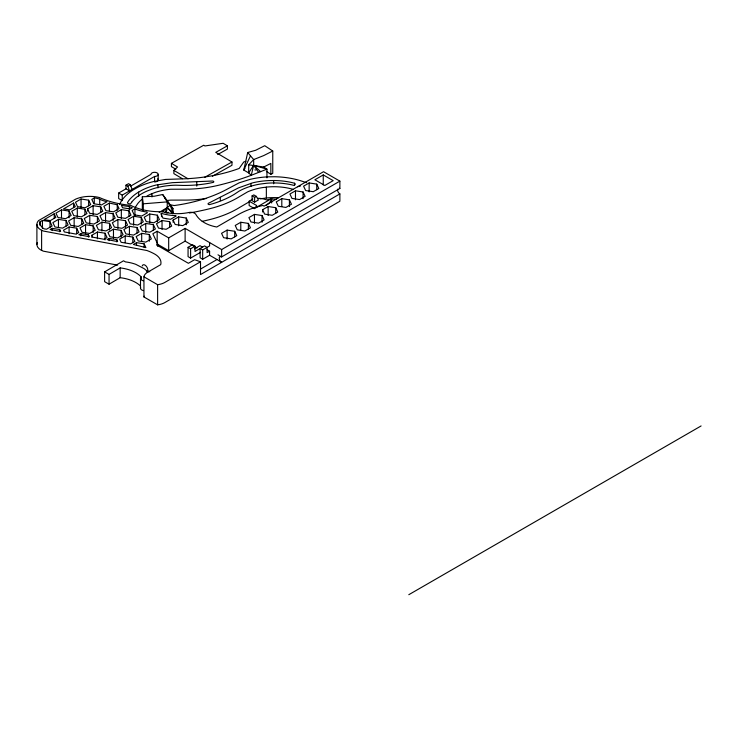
<?xml version="1.0" encoding="UTF-8"?>
<svg xmlns="http://www.w3.org/2000/svg" width="738" height="738" viewBox="0 0 738 738"><rect width="100%" height="100%" fill="white"/><g stroke="black" fill="none" stroke-linecap="round" stroke-linejoin="round"><path stroke-width="1.11" d="M157.738 246.344L157.738 244.213L152.858 233.752L157.166 231.252L168.679 237.876L185.118 228.365L221.631 249.564L339.877 181.124L323.539 171.714L264.075 206.142L262.931 205.478A71.697 41.393 0 0 0 237.608 214.952L216.778 227.009C208.577 225.551 199.758 221.704 195.635 214.085A5.332 3.081 0 0 0 188.467 212.59A33.92 19.585 0 0 1 162.314 211.668A43.69 25.23 0 0 1 130.598 205.33A68.21 39.382 0 0 1 99.482 197.563A23.515 13.579 0 0 0 75.645 199.14L38.524 220.625A13.635 7.869 0 0 0 40.636 229.758L43.265 231.012L146.927 250.514L149.796 251.649A69.39 40.064 0 0 1 153.845 253.595A21.024 12.14 0 0 1 160.7 264.656L147.111 272.534A12.74 7.352 0 0 0 143.947 276.824L143.947 296.962L157.618 304.84A15.129 8.736 0 0 0 164.473 302.774L339.877 201.262L339.877 193.909A3.33 1.928 59.9 0 1 337.598 189.177M157.166 231.252L157.166 244.038L168.679 250.662L168.679 237.876M217.692 154.537L227.405 149.085L227.405 145.82L223.144 143.292L204.943 145.949L203.725 145.229L171.419 163.356L171.419 166.622L175.801 169.223M171.419 163.356L177.554 167L173.864 170.377L173.864 173.642L182.387 178.707M209.592 242.461L209.592 245.948L202.673 249.951L202.673 259.25L200.127 257.783L200.127 248.485L202.673 249.951M227.405 145.82L215.745 152.369L231.972 162L231.972 165.266L212.396 176.253M266.39 171.364L270.846 174.316L272.756 173.356L272.756 151.022L263.715 155.58L253.669 159.565L248.724 164.805L248.66 172.895L251.271 175.284L266.944 169.159L266.944 177.867M166.188 213.107L167.231 207.618L167.231 201.889L162.683 194.509L154.297 196.234L142.333 196.788L142.333 210.182M247.7 152.526L243.771 170.054L248.66 172.895L253.669 165.284L253.669 159.565L247.7 152.526L255.699 150.266L264.739 145.709L272.756 151.022M164.998 212.645L167.231 207.618L170.1 205.229L167.231 201.889L143.31 203.808L142.333 196.788M119.621 204.472L120.589 202.387A59.224 34.197 0 0 1 133.163 189.924L137.646 187.378A59.224 34.197 0 0 1 153.522 181.566L165.515 179.435L180.164 178.937A116.392 67.195 0 0 0 239.186 168.439L243.798 161.936L245.939 161.327M250.496 155.819L243.771 170.054L244.896 168.31M135.285 207.332L137.646 203.716A43.348 25.027 0 0 1 142.434 199.011M271.676 202.987L271.612 198.577A7.481 4.317 0 0 0 271.086 199.444L270.717 200.635A16.07 9.28 0 0 1 266.27 205.275M162.277 211.861L167.231 207.618L173.07 212.581L172.96 208.577L162.683 194.509M167.277 212.885L168.172 212.286M159.15 212.406L167.231 207.618L172.821 213.789M140.46 285.957A30.682 17.712 0 0 0 120.156 277.7L109.058 284.204L104.612 281.667L104.612 271.879L123.523 260.791L125.423 261.879A32.629 18.837 0 0 1 135.7 264.287L143.984 268.558A32.629 18.837 0 0 1 147.904 272.193M109.058 284.204L109.058 274.407L120.156 267.903A30.682 17.712 0 0 1 141.198 276.916M253.872 208.245L249.149 205.551L249.149 201.197L252.83 199.048M254.167 208.725L271.676 198.513M39.935 221.907L42.435 220.459L50.036 221.621L52.084 226.012L46.531 229.223L44.151 228.863A15.673 9.05 0 0 1 39.935 221.907L39.935 225.256M54.206 213.808L44.123 219.647L50.322 220.597L55.876 217.387L54.206 213.808L54.206 218.282M61.494 209.915L55.94 213.134L57.988 217.516L65.59 218.688L71.143 215.468L69.095 211.086L61.494 209.915L61.494 217.747M73.615 203.07L63.533 208.909L69.732 209.86L75.285 206.649L73.615 203.07L73.615 207.544M81.051 199.011L75.488 202.23L77.536 206.612L85.138 207.784L90.691 204.574L88.643 200.183L81.051 199.011L81.051 207.968M94.279 197.969L91.807 199.398L93.855 203.78L101.457 204.952L107.01 201.732A25.609 14.788 0 0 1 100.239 199.472L99.316 199.057A10.913 6.301 0 0 0 94.279 197.969L94.279 203.559M77.305 208.07L71.752 211.289L73.8 215.671L81.392 216.843L86.946 213.623L84.907 209.241L77.305 208.07L77.305 217.018M58.459 219.38L52.905 222.59L54.944 226.972L62.545 228.143L68.099 224.933L66.06 220.542L58.459 219.38L58.459 227.212M52.094 228.346L50.092 229.509L60.617 231.511L59.695 229.518L52.094 228.346L52.094 230.588M87.573 208.882L93.126 205.671L100.719 206.843L102.767 211.225L97.213 214.435L89.612 213.273L87.573 208.882L87.573 211.123M74.141 217.701L68.588 220.92L70.636 225.302L78.237 226.474L83.791 223.254L81.743 218.872L74.141 217.701L74.141 226.649M109.408 203.079L103.855 206.299L105.894 210.681L113.495 211.852L119.049 208.633L117.241 204.749L109.408 203.079L109.408 210.911M69.077 226.99L63.523 230.21L64.335 231.953L76.023 234.112L78.717 232.553L76.678 228.162L69.077 226.99L69.077 233.706M89.787 215.321L84.233 218.531L86.281 222.922L93.883 224.084L99.436 220.874L97.388 216.492L89.787 215.321L89.787 224.269M105.543 212.581L99.99 215.791L102.038 220.182L109.63 221.345L115.183 218.134L113.145 213.752L105.543 212.581L105.543 221.529M85.553 224.703L79.999 227.913L82.047 232.295L89.649 233.466L95.202 230.256L93.154 225.865L85.553 224.703L85.553 233.651M121.327 209.62L115.774 212.839L117.822 217.221L125.423 218.393L130.977 215.173L128.929 210.791L121.327 209.62L121.327 218.577M80.848 233.586L78.846 234.749L89.381 236.741L88.449 234.758L80.848 233.586L80.848 235.819M101.936 222.156L96.383 225.367L98.431 229.749L106.032 230.92L111.586 227.71L109.538 223.319L101.936 222.156L101.936 231.105M134.934 208.845L132.139 210.468L134.178 214.85L141.779 216.022L147.332 212.802L146.963 212.009A27.703 15.996 0 0 1 134.934 208.845L134.934 215.551M117.905 219.527L112.351 222.738L114.399 227.129L121.991 228.3L127.545 225.081L125.506 220.699L117.905 219.527L117.905 228.476M91.881 235.247L97.434 232.036L105.036 233.208L107.084 237.59L104.132 239.296L92.794 237.202L91.881 235.247L91.881 237.488M133.643 216.262L128.089 219.481L130.137 223.863L137.729 225.035L143.283 221.815L141.244 217.433L133.643 216.262L133.643 225.219M113.468 229.195L107.914 232.405L109.953 236.797L117.554 237.959L123.108 234.749L121.06 230.367L113.468 229.195L113.468 238.143M149.759 214.002L144.205 217.221L146.253 221.603L153.845 222.775L159.399 219.555L157.36 215.173L149.759 214.002L149.759 222.95M129.427 226.335L123.873 229.555L125.921 233.937L133.523 235.108L139.076 231.889L137.028 227.507L129.427 226.335L129.427 235.284M109.123 238.439L107.111 239.601L117.646 241.603L116.724 239.61L109.123 238.439L109.123 240.68M161.511 213.402L160.921 213.743L162.96 218.125L170.561 219.297L176.114 216.077L175.921 215.653A35.23 20.341 0 0 1 161.511 213.402L161.511 216.751M145.746 223.448L140.192 226.658L142.24 231.049L149.832 232.212L155.395 229.001L153.347 224.62L145.746 223.448L145.746 232.396M125.202 235.902L119.648 239.121L121.133 242.295L130.663 243.881L134.851 241.455L132.803 237.073L125.202 235.902L125.202 242.618M162.037 220.524L156.484 223.743L158.522 228.125L166.124 229.297L171.677 226.077L169.629 221.695L162.037 220.524L162.037 229.472M141.696 233.346L136.143 236.566L138.181 240.948L145.783 242.119L151.336 238.9L149.288 234.518L141.696 233.346L141.696 241.178M173.116 220.081L178.67 216.871L186.271 218.033L188.31 222.424L182.756 225.634L175.155 224.463L173.116 220.081L173.116 222.322M136.53 242.654L133.393 244.463L145.903 247.627L144.131 243.817L136.53 242.654L136.53 244.887M157.738 244.213L156.493 244.933L188.393 263.3L194.611 259.702L200.515 261.778L200.515 274.564L339.877 193.909M168.679 250.662L185.118 241.151L185.118 228.365M200.552 252.331L190.607 258.088L188.061 256.621L188.061 247.322L192.48 244.758L195.035 246.224L195.035 251.474L204.555 245.92L207.101 247.387L207.101 252.636L209.592 251.197L207.046 249.73M190.607 258.088L190.607 248.789L195.035 246.224M194.362 248.918L199.989 245.662L202.535 247.129M227.11 230.108L221.557 233.319L223.605 237.701L231.206 238.872L236.76 235.662L234.712 231.271L227.11 230.108L227.11 239.057M240.791 222.249L235.237 225.459L237.276 229.841L244.878 231.012L250.431 227.802L248.383 223.411L240.791 222.249L240.791 230.072M254.462 214.389L248.909 217.599L250.948 221.981L258.549 223.153L264.103 219.942L262.055 215.551L254.462 214.389L254.462 223.337M262.58 209.74L268.134 206.529L275.735 207.692L277.774 212.083L272.221 215.293L264.619 214.121L262.58 209.74L262.58 211.981M281.805 198.67L276.252 201.88L278.3 206.262L285.892 207.433L291.445 204.223L289.407 199.832L281.805 198.67L281.805 206.492M295.477 190.81L289.923 194.02L291.971 198.402L299.563 199.574L305.117 196.363L303.078 191.972L295.477 190.81L295.477 199.758M309.148 182.95L303.595 186.161L305.643 190.542L313.244 191.714L318.798 188.504L316.75 184.113L309.148 182.95L309.148 191.898M323.253 174.924L314.877 179.768L324.803 185.487L333.179 180.635L323.253 174.924L323.253 184.989M202.673 259.25L209.592 255.247L209.592 251.197M200.515 261.778L164.473 282.636A15.129 8.736 0 0 1 157.618 284.702L143.947 276.824M200.459 269.112L217.018 259.527L221.631 262.35L220.45 261.307A3.33 1.928 59.9 0 1 219.352 257.617A3.33 1.928 59.9 0 1 221.631 256.916L339.877 188.476L339.877 181.124M118.652 193.052L125.986 188.827L125.986 185.164L128.523 183.697L130.322 184.731L132.111 189.426L122.24 195.118L118.652 193.052L118.652 198.54L122.24 200.607L122.24 195.118M125.986 185.164L127.775 186.197L130.322 184.731M130.478 186.225L150.976 174.38A3.598 2.076 0 0 1 154.574 172.305A3.598 2.076 0 0 1 158.181 174.38L158.181 179.869M132.111 189.426L154.574 176.456A3.598 2.076 0 0 0 158.181 174.38M252.073 195.893L253.789 194.906L256.335 196.373L258.392 199.97L254.619 202.147L252.073 200.681L252.073 195.893L254.619 197.36L256.335 196.373M408.797 594.708L701.1 425.946M204.564 177.388L231.972 162M248.724 164.805L263.715 167.019L270.846 163.43L270.846 174.316M297.515 186.76L300.421 186.031M254.859 169.897L255.818 170.044M117.628 265.136L43.265 251.141L40.636 249.896A13.635 7.869 0 0 1 37.297 242.59M294.517 183.218L291.049 182.36A52.702 30.424 0 0 0 274.628 180.515L269.038 180.579A52.702 30.424 0 0 0 252.765 182.812L238.54 187.858L208.374 203.328A1.338 0.775 0 0 0 208.199 204.177A1.338 0.775 0 0 0 209.481 204.611L213.061 203.623A82.075 47.389 0 0 0 234.536 194.177L239.094 191.142A49.898 28.81 0 0 1 260.449 184.02L266.529 183.264A49.898 28.81 0 0 1 291.067 184.694L293.715 185.367A2.279 1.31 0 0 0 294.517 183.218L294.517 185.395M292.903 189.269L288.807 188.236A43.348 25.027 0 0 0 267.497 186.991L262.211 187.646A43.348 25.027 0 0 0 247.765 191.788L239.287 196.76A88.56 51.125 0 0 1 209.518 208.762A203.061 117.241 0 0 1 189.389 213.005M169.26 204.546L174.168 205.551A116.392 67.195 0 0 0 228.393 188.494L239.241 182.793L250.274 179.325A59.224 34.197 0 0 1 268.558 176.825L274.85 176.751A59.224 34.197 0 0 1 299.075 180.257L306.685 182.72M146.927 270.652L148.393 271.178A69.39 40.064 0 0 1 149.796 271.787M104.612 271.879L109.058 274.407M249.149 201.197L256.695 205.515A10.655 6.153 0 0 0 255.865 207.729M125.986 188.827L129.565 190.893L127.775 186.197M217.996 254.822L221.631 256.916L221.631 249.564M185.118 241.151L197.009 248.005M209.592 255.247L217.018 259.527M188.061 247.322L190.607 248.789M173.864 170.377L188.07 178.817M263.715 167.019L266.944 169.159L253.669 165.284L251.271 175.284A203.061 117.241 0 0 1 218.466 185.284A88.56 51.125 0 0 1 182.793 189.205L170.718 189.242A43.348 25.027 0 0 0 155.487 192.314L150.986 194.039A43.348 25.027 0 0 0 146.89 196.077M260.615 171.677L253.669 165.284L258.651 172.461M164.814 197.969L172.96 208.577M170.1 205.229L173.07 212.581M316.75 184.113L316.75 189.712M303.078 191.972L303.078 198.688M289.407 199.832L289.407 206.548M275.735 207.692L275.735 213.291M273.678 180.524L273.678 183.79M268.134 206.529L268.134 215.478M266.353 187.138L266.353 198.015M262.055 215.551L262.055 222.267M254.619 197.36L254.619 202.147M250.985 183.301L250.985 186.566M248.383 223.411L248.383 229.011M234.712 231.271L234.712 236.87M220.311 197.341L220.311 200.607M196.769 181.769L196.769 186.124M186.271 218.033L186.271 224.749M178.67 216.871L178.67 225.819M169.629 221.695L169.629 227.286M157.941 184.638L157.941 187.904M157.618 284.702L157.618 304.84M157.36 215.173L157.36 221.889M154.574 176.456L154.574 181.945A3.598 2.076 0 0 0 156.373 181.668M153.347 224.62L153.347 230.21M151.963 193.67L151.963 196.935M149.288 234.518L149.288 241.234M144.131 243.817L144.131 247.175M143.31 203.808L143.31 210.505M141.244 217.433L141.244 224.149M141.198 279.093L141.198 276.916A4.64 2.684 0 0 0 143.384 280.818M140.497 278.401L140.497 288.189M138.661 192.083L138.661 196.437M137.028 227.507L137.028 233.097M132.803 237.073L132.803 242.664M129.344 206.428A9.207 5.314 0 0 0 132.286 207.701L130.156 208.937L122.554 207.765L121.401 205.293A31.559 18.219 0 0 0 129.344 206.428L129.344 209.786M128.929 210.791L128.929 216.391M125.506 220.699L125.506 227.405M121.06 230.367L121.06 237.073M120.156 267.903L120.156 277.7M117.241 204.749L117.241 210.339M116.724 239.61L116.724 241.852M113.145 213.752L113.145 220.459M109.538 223.319L109.538 230.035M105.036 233.208L105.036 239.915M100.719 206.843L100.719 212.433M99.713 199.223L99.713 204.813M97.434 232.036L97.434 238.743M97.388 216.492L97.388 222.083M93.126 205.671L93.126 214.62M93.154 225.865L93.154 232.581M88.643 200.183L88.643 205.782M88.449 234.758L88.449 236.99M84.907 209.241L84.907 214.832M81.743 218.872L81.743 224.463M76.678 228.162L76.678 233.762M69.095 211.086L69.095 217.802M66.06 220.542L66.06 226.142M59.695 229.518L59.695 231.76M50.036 221.621L50.036 227.221M42.435 220.459L42.435 228.282M41.614 230.284L41.614 250.422M36.9 224.407L36.9 244.546M143.384 290.615A4.64 2.684 0 0 1 140.663 287.423M142.231 265.938A3.994 2.306 60 0 1 146.382 266.353A3.994 2.306 60 0 1 146.963 271.824M143.947 296.962A12.74 7.352 0 0 1 144.15 296.113M339.259 188.208A3.33 1.928 59.9 0 1 339.877 188.476M206.603 198.467A88.56 51.125 0 0 1 182.793 200.09L170.718 200.118A43.348 25.027 0 0 0 166.484 200.616M249.518 201.944A43.348 25.027 0 0 0 247.765 202.673L239.287 207.646A88.56 51.125 0 0 1 209.518 219.647A203.061 117.241 0 0 1 202.184 221.354M260.145 198.9A43.348 25.027 0 0 1 262.211 198.531L267.497 197.876A43.348 25.027 0 0 1 278.291 197.729M157.692 178.827A3.598 2.076 0 0 1 157.12 181.336M276.316 199.38A11.448 6.605 0 0 0 266.796 199.933L264.444 199.205A12.804 7.398 0 0 0 257.663 198.328M131.696 202.166L130.663 203.743A2.279 1.31 0 0 1 127.443 202.572L128.799 200.533A52.702 30.424 0 0 1 137.978 192.461L141.973 190.201A52.702 30.424 0 0 1 156.096 185.026L172.277 182.673L212.535 181.022A1.338 0.775 0 0 1 213.716 181.539A1.338 0.775 0 0 1 213.337 182.369L209.629 183.162A82.075 47.389 0 0 1 182.923 185.441L175.967 185.201A49.88 28.791 0 0 0 152.231 189.048L147.047 191.041A49.88 28.791 0 0 0 131.696 202.166"/></g></svg>
